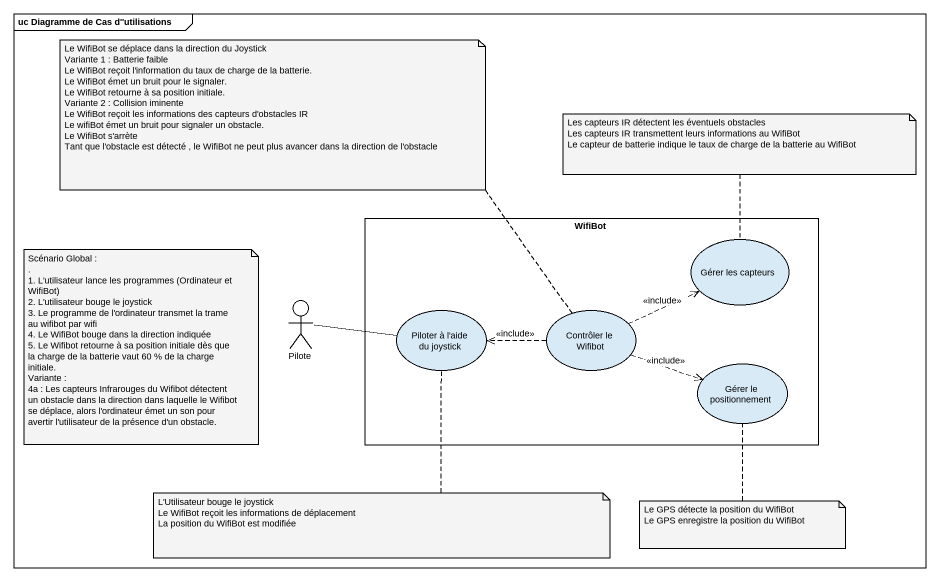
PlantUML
@startuml
mainframe uc Diagramme de Cas d''utilisations
rectangle WifiBot {
  usecase "Gérer les capteurs" as Gérer_les_capteurs
  usecase "Piloter à l'aide du joystick" as Piloter_à_l_aide_du_joystick
  usecase "Contrôler le Wifibot" as Contrôler_le_Wifibot
  usecase "Gérer le positionnement" as Gérer_le_positionnement
}
actor Pilote
Pilote -right- Piloter_à_l_aide_du_joystick
Contrôler_le_Wifibot .right.> Gérer_les_capteurs : <<include>>
Contrôler_le_Wifibot .left.> Piloter_à_l_aide_du_joystick : <<include>>
Contrôler_le_Wifibot .right.> Gérer_le_positionnement : <<include>>
note top of Contrôler_le_Wifibot
  Le WifiBot se déplace dans la direction du Joystick
  Variante 1 : Batterie faible
  Le WifiBot reçoit l'information du taux de charge de la batterie.
  Le WifiBot émet un bruit pour le signaler.
  Le WifiBot retourne à sa position initiale.
  Variante 2 : Collision iminente
  Le WifiBot reçoit les informations des capteurs d'obstacles IR
  Le wifiBot émet un bruit pour signaler un obstacle.
  Le WifiBot s'arrète
  Tant que l'obstacle est détecté , le WifiBot ne peut plus avancer dans la direction de l'obstacle
end note
note top of Gérer_les_capteurs
  Les capteurs IR détectent les éventuels obstacles
  Les capteurs IR transmettent leurs informations au WifiBot
  Le capteur de batterie indique le taux de charge de la batterie au WifiBot
end note
note as N3
  Scénario Global :
  .
  1. L'utilisateur lance les programmes (Ordinateur et WifiBot)
  2. L'utilisateur bouge le joystick
  3. Le programme de l'ordinateur transmet la trame au wifibot par wifi
  4. Le WifiBot bouge dans la direction indiquée
  5. Le Wifibot retourne à sa position initiale dès que la charge de la batterie vaut 60 % de la charge initiale.
  Variante :
  4a : Les capteurs Infrarouges du Wifibot détectent un obstacle dans la direction dans laquelle le Wifibot se déplace, alors l'ordinateur émet un son pour avertir l'utilisateur de la présence d'un obstacle.
end note
note bottom of Piloter_à_l_aide_du_joystick
  L'Utilisateur bouge le joystick
  Le WifiBot reçoit les informations de déplacement
  La position du WifiBot est modifiée
end note
note bottom of Gérer_le_positionnement
  Le GPS détecte la position du WifiBot
  Le GPS enregistre la position du WifiBot
end note
@enduml
